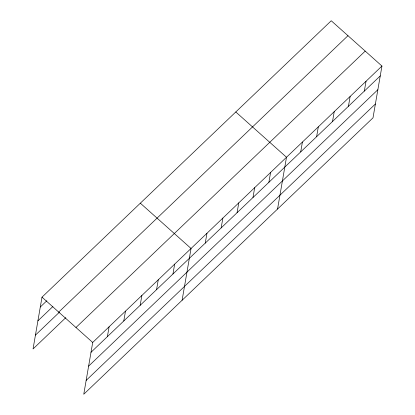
<?xml version="1.0" encoding="UTF-8"?>
<svg xmlns="http://www.w3.org/2000/svg" width="415" height="415" viewBox="0 0 415 415"><rect width="100%" height="100%" fill="white"/><g stroke="black" fill="none" stroke-linecap="round" stroke-linejoin="round"><path stroke-width="0.62" d="M381.95 66.047L92.706 342.458L83.763 394.25L373.002 117.834L381.95 66.047L331.237 20.75L41.998 297.166L33.05 348.953L65.829 317.631M107.397 336.638L109.098 326.797M123.789 320.971L125.486 311.131M140.177 305.31L141.878 295.47M156.569 289.649L158.265 279.803M172.956 273.983L174.658 264.142M182.102 300.268L191.05 248.476L140.337 203.184M205.259 243.117L206.955 233.277M221.164 227.913L222.865 218.072M237.074 212.713L238.775 202.868M252.984 197.509L254.68 187.668M268.889 182.304L270.59 172.464M277.552 209.051L286.5 157.259L235.787 111.967M300.709 151.9L302.411 142.06M316.619 136.696L318.315 126.855M332.524 121.496L334.225 111.656M348.434 106.292L350.136 96.451M364.344 91.087L366.04 81.247M40.297 307.007L46.854 300.74M37.905 320.847L52.892 306.529M58.728 312.111L347.972 35.695M35.441 335.113L59.324 312.288M75.971 327.513L365.216 51.097M91.004 352.299L380.249 75.888M88.613 366.144L377.858 89.728M86.149 380.405L375.393 103.994M41.998 297.166L92.706 342.458"/></g></svg>
